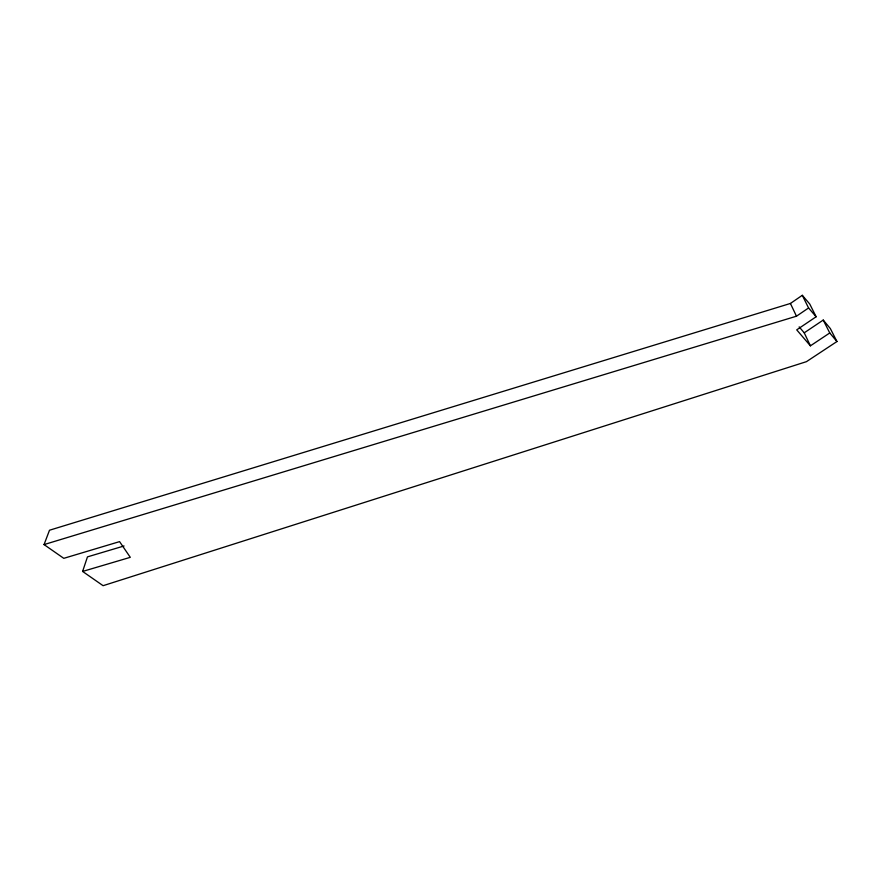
<?xml version="1.0" encoding="UTF-8"?>
<svg xmlns="http://www.w3.org/2000/svg" width="881" height="881" viewBox="0 0 881 881"><rect width="100%" height="100%" fill="white"/><g stroke="black" fill="none" stroke-linecap="round" stroke-linejoin="round"><path stroke-width="1.32" d="M823.228 320.067L829.759 332.963L810.41 345.837L804.232 332.82L823.228 320.067L830.331 328.547L836.95 341.531L806.445 361.662L103.088 585.689L82.605 571.439L87.461 556.88L124.056 545.967M82.605 571.439L130.289 557.332L119.574 541.628L63.784 558.334L44.05 544.59L49.501 530.23L790.422 303.46L802.294 295.311L809.749 304.022L816.125 316.764L796.721 329.857L810.41 345.837M44.05 544.59L796.468 316.202L808.571 307.965L802.294 295.311M808.571 307.965L816.125 316.764M799.155 326.884L804.232 332.82M829.759 332.963L836.95 341.531M790.422 303.46L796.468 316.202"/></g></svg>
